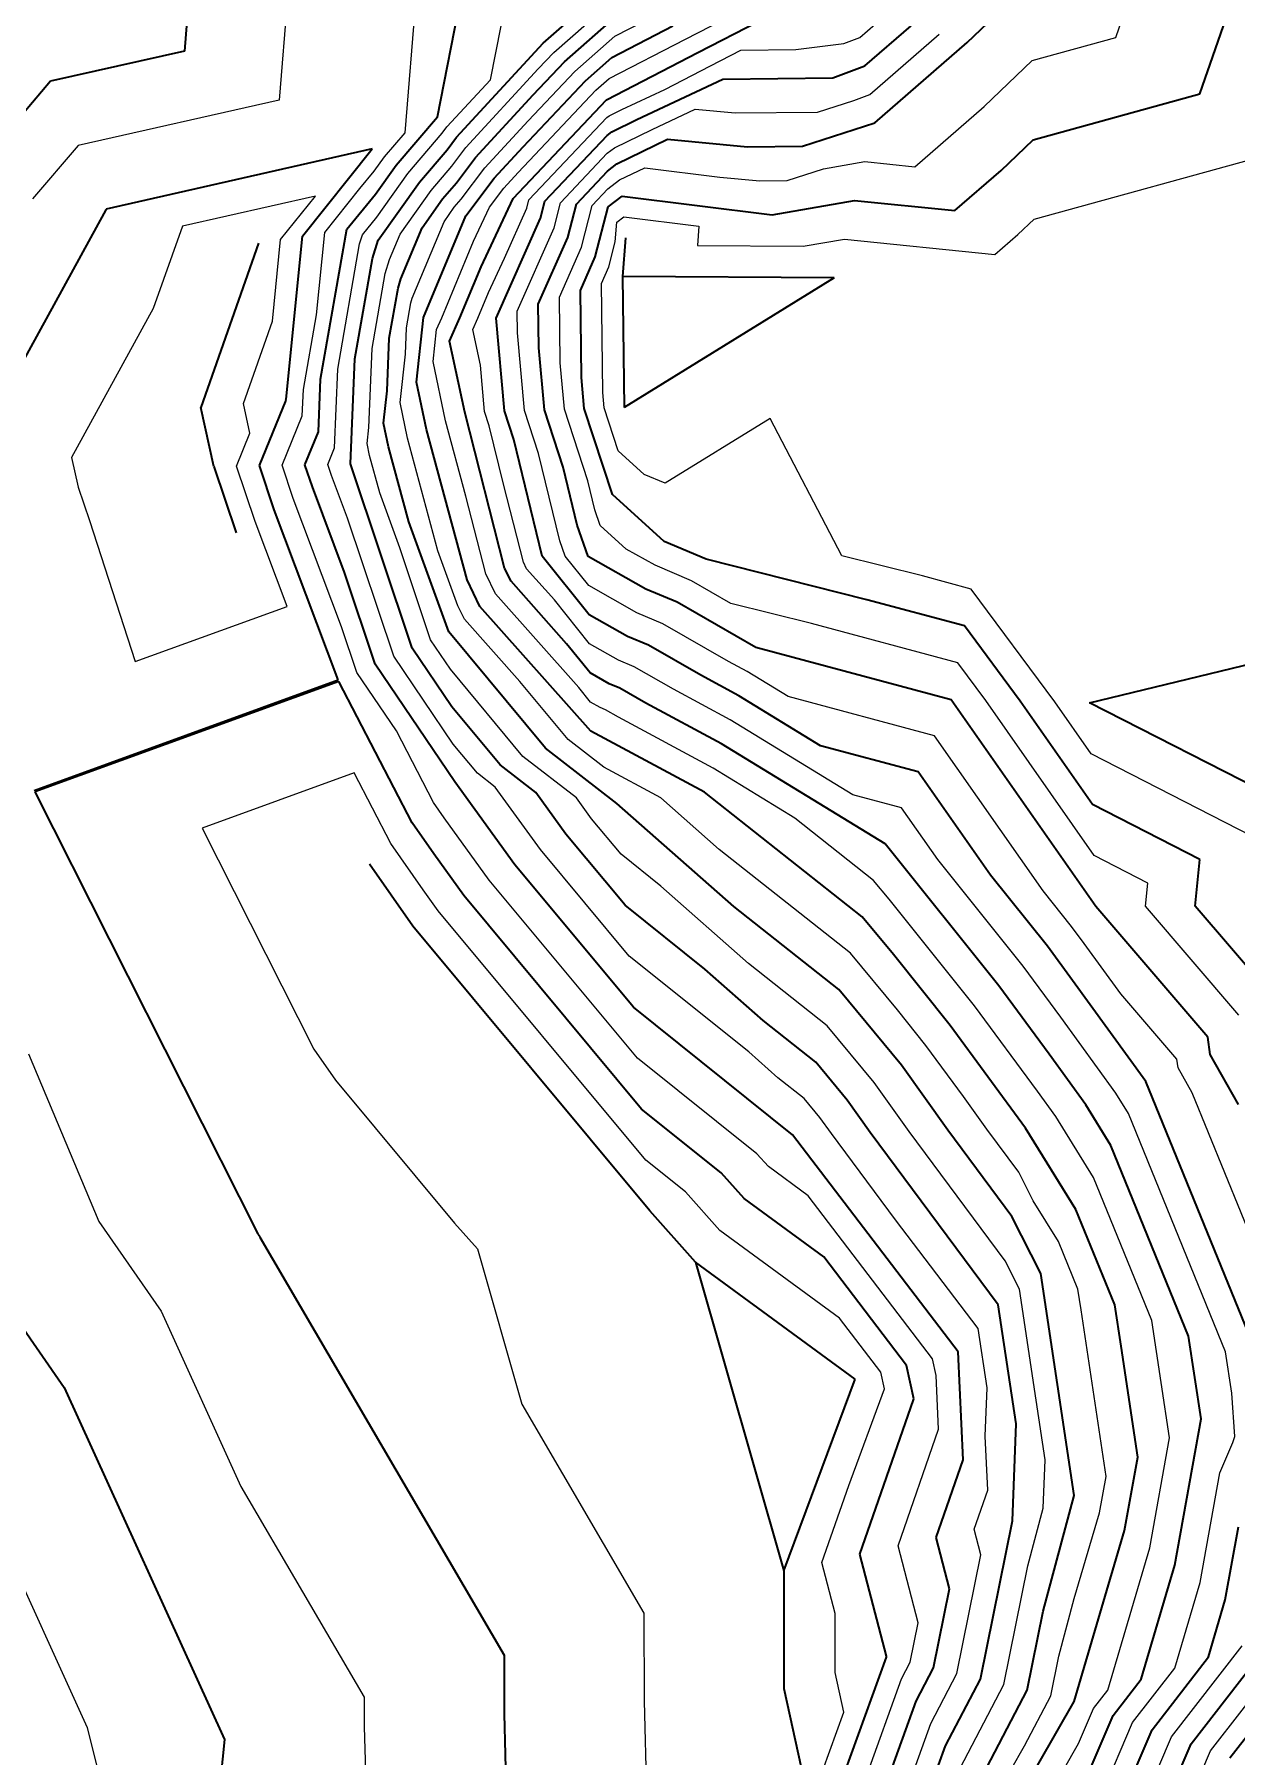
# Model space of a CAD drawing. Header units: millimetres. Extents: x -861324 to 439029, y -308065 to 694685.
# Drawn here: x -656397 to -555924, y -27397 to 116591 of the extents above; entities that cross this region are included whole.
import ezdxf

# ---------------------------------------------------------------- set-up
doc = ezdxf.new("R2010")
doc.units = ezdxf.units.MM
doc.layers.add('C-TOPO-MAJR', color=7, linetype='Continuous', lineweight=35)
doc.layers.add('C-TOPO-MINR', color=7, linetype='Continuous', lineweight=9)

msp = doc.modelspace()

# ---------------------------------------------------------------- linework, layer by layer
at = {"layer": 'C-TOPO-MAJR'}
for p, q in [((-642889, 127069), (-643856, 115201)), ((-558980, 111616), (-554464, 124663)), ((-622706, 109707), (-620042, 123321)), ((-613867, 115873), (-607209, 121729)), ((-578432, 115904), (-573074, 121034)), ((-612107, 114295), (-607668, 118198)), ((-608127, 114668), (-603032, 117297)), ((-600944, 115081), (-595841, 117694)), ((-586989, 113957), (-583127, 117311)), ((-643856, 115201), (-655056, 112671)), ((-621126, 107998), (-613867, 115873)), ((-586155, 109196), (-578432, 115904)), ((-614707, 111539), (-612107, 114295)), ((-610347, 112716), (-608127, 114668)), ((-608586, 111137), (-600944, 115081)), ((-589669, 112958), (-586989, 113957)), ((-655056, 112671), (-662723, 103667)), ((-615547, 107205), (-610347, 112716)), ((-606037, 109480), (-598855, 112865)), ((-598855, 112865), (-589669, 112958)), ((-619546, 106289), (-614707, 111539)), ((-616386, 102871), (-608586, 111137)), ((-572926, 107779), (-558980, 111616)), ((-626176, 105654), (-622706, 109707)), ((-608147, 108452), (-606037, 109480)), ((-621914, 106949), (-621126, 107998)), ((-613742, 102639), (-608542, 108150)), ((-608542, 108150), (-608147, 108452)), ((-592206, 107239), (-586155, 109196)), ((-628161, 107016), (-650400, 101992)), ((-633980, 99728), (-628161, 107016)), ((-624227, 104247), (-621914, 106949)), ((-617966, 104580), (-615547, 107205)), ((-607707, 105766), (-603487, 107822)), ((-603487, 107822), (-596799, 107193)), ((-596799, 107193), (-592206, 107239)), ((-575605, 105214), (-572926, 107779)), ((-627886, 103228), (-626176, 105654)), ((-621122, 104192), (-619546, 106289)), ((-611098, 102407), (-608498, 105162)), ((-608498, 105162), (-607707, 105766)), ((-579466, 101860), (-575605, 105214)), ((-627656, 99383), (-624227, 104247)), ((-622279, 102840), (-621122, 104192)), ((-620330, 101434), (-617966, 104580)), ((-630286, 100313), (-627886, 103228)), ((-623993, 100408), (-622279, 102840)), ((-619071, 97153), (-616386, 102871)), ((-614100, 101241), (-613742, 102639)), ((-611813, 99612), (-611098, 102407)), ((-608454, 102175), (-607267, 103080)), ((-607267, 103080), (-594742, 101520)), ((-594742, 101520), (-587851, 102714)), ((-587851, 102714), (-579466, 101860)), ((-650424, 101927), (-664080, 77024)), ((-650400, 101992), (-650424, 101927)), ((-623869, 92912), (-620330, 101434)), ((-617812, 92872), (-614100, 101241)), ((-609526, 97983), (-608454, 102175)), ((-635351, 86107), (-633980, 99728)), ((-632483, 87755), (-630286, 100313)), ((-628147, 97846), (-627656, 99383)), ((-625763, 96147), (-623993, 100408)), ((-614288, 94032), (-611813, 99612)), ((-606990, 99598), (-607239, 96353)), ((-637674, 99144), (-642501, 85400)), ((-610763, 95193), (-609526, 97983)), ((-629612, 89474), (-628147, 97846)), ((-620841, 92892), (-619071, 97153)), ((-626740, 91193), (-626008, 95379)), ((-626008, 95379), (-625763, 96147)), ((-610678, 87899), (-610763, 95193)), ((-607239, 96353), (-607111, 85412)), ((-589548, 96232), (-607239, 96353)), ((-589548, 96232), (-607111, 85412)), ((-614245, 90385), (-614288, 94032)), ((-624459, 87521), (-623869, 92912)), ((-621700, 90944), (-620841, 92892)), ((-617106, 85107), (-617812, 92872)), ((-626923, 86794), (-626740, 91193)), ((-620438, 85005), (-621700, 90944)), ((-629977, 80676), (-629612, 89474)), ((-613774, 85209), (-614245, 90385)), ((-610443, 85310), (-610678, 87899)), ((-632665, 83367), (-632483, 87755)), ((-627218, 84098), (-626923, 86794)), ((-623617, 83562), (-624459, 87521)), ((-641408, 80467), (-642501, 85400)), ((-637598, 80537), (-635369, 86018)), ((-635374, 86041), (-635351, 86107)), ((-635369, 86018), (-635374, 86041)), ((-617101, 71977), (-620438, 85005)), ((-616324, 82712), (-617106, 85107)), ((-612210, 80419), (-613774, 85209)), ((-608096, 78126), (-610443, 85310)), ((-626797, 82119), (-627218, 84098)), ((-620242, 70983), (-623617, 83562)), ((-633787, 80606), (-632665, 83367)), ((-625109, 75829), (-626797, 82119)), ((-613961, 72972), (-616324, 82712)), ((-624834, 65290), (-629977, 80676)), ((-641408, 80467), (-639548, 74913)), ((-636358, 76834), (-637598, 80537)), ((-633167, 78755), (-633787, 80606)), ((-611029, 75549), (-612210, 80419)), ((-630474, 71601), (-633167, 78755)), ((-603755, 74187), (-608096, 78126)), ((-631009, 62629), (-636358, 76834)), ((-621760, 66654), (-625109, 75829)), ((-610111, 72947), (-611029, 75549)), ((-600267, 72706), (-603755, 74187)), ((-610035, 68075), (-613961, 72972)), ((-605287, 70223), (-610111, 72947)), ((-586823, 69324), (-600267, 72706)), ((-627909, 63927), (-630474, 71601)), ((-619160, 68760), (-620242, 70983)), ((-616561, 70866), (-617101, 71977)), ((-611922, 65651), (-616561, 70866)), ((-602671, 69112), (-605287, 70223)), ((-578661, 67131), (-586823, 69324)), ((-609883, 58331), (-619160, 68760)), ((-606819, 66259), (-610035, 68075)), ((-596101, 65344), (-602671, 69112)), ((-613677, 56923), (-621760, 66654)), ((-605075, 65518), (-606819, 66259)), ((-574002, 60837), (-578661, 67131)), ((-621512, 60381), (-624834, 65290)), ((-609959, 63203), (-611922, 65651)), ((-600695, 63006), (-605075, 65518)), ((-579777, 60960), (-596101, 65344)), ((-568228, 60714), (-548786, 65426)), ((-621264, 54109), (-627909, 63927)), ((-656424, 53388), (-631009, 62629)), ((-630956, 62496), (-656371, 53255)), ((-624829, 50659), (-630956, 62496)), ((-608351, 62295), (-609959, 63203)), ((-607479, 61925), (-608351, 62295)), ((-605289, 60669), (-607479, 61925)), ((-597532, 61305), (-600695, 63006)), ((-598963, 57266), (-605289, 60669)), ((-590698, 57123), (-597532, 61305)), ((-567674, 43669), (-579777, 60960)), ((-567951, 52192), (-574002, 60837)), ((-550288, 51539), (-568228, 60714)), ((-617470, 55516), (-621512, 60381)), ((-600394, 53228), (-609883, 58331)), ((-607714, 52303), (-613677, 56923)), ((-585295, 48903), (-598963, 57266)), ((-582536, 54931), (-590698, 57123)), ((-614489, 53206), (-617470, 55516)), ((-576485, 46286), (-582536, 54931)), ((-616247, 47173), (-621264, 54109)), ((-656371, 53255), (-637724, 16303)), ((-611981, 49738), (-614489, 53206)), ((-597937, 43683), (-607714, 52303)), ((-587228, 42825), (-600394, 53228)), ((-558981, 47604), (-567951, 52192)), ((-623022, 48076), (-624829, 50659)), ((-607026, 43782), (-611981, 49738)), ((-620513, 44609), (-623022, 48076)), ((-575799, 37035), (-585295, 48903)), ((-559377, 43716), (-558981, 47604)), ((-624780, 42044), (-628394, 47208)), ((-606338, 35262), (-616247, 47173)), ((-571737, 40352), (-576485, 46286)), ((-605650, 26742), (-620513, 44609)), ((-600370, 38448), (-607026, 43782)), ((-589160, 36747), (-597937, 43683)), ((-558322, 32745), (-567674, 43669)), ((-553143, 36433), (-559377, 43716)), ((-604962, 18221), (-624780, 42044)), ((-584610, 39652), (-587228, 42825)), ((-569634, 37498), (-571737, 40352)), ((-579862, 33719), (-584610, 39652)), ((-595481, 34137), (-600370, 38448)), ((-563502, 29057), (-569634, 37498)), ((-583925, 30402), (-589160, 36747)), ((-571594, 31328), (-575799, 37035)), ((-593025, 24592), (-606338, 35262)), ((-591093, 30670), (-595481, 34137)), ((-573554, 25157), (-579862, 33719)), ((-558124, 31311), (-558322, 32745)), ((-588475, 27497), (-591093, 30670)), ((-580045, 24969), (-583925, 30402)), ((-568528, 27107), (-571594, 31328)), ((-555766, 27122), (-558124, 31311)), ((-553758, 5135), (-563502, 29057)), ((-586535, 24781), (-588475, 27497)), ((-598994, 21407), (-605650, 26742)), ((-566424, 23705), (-568528, 27107)), ((-579186, 6437), (-593025, 24592)), ((-575842, 10363), (-586535, 24781)), ((-574698, 17760), (-580045, 24969)), ((-569347, 18353), (-573554, 25157)), ((-559929, 7757), (-566424, 23705)), ((-597091, 19265), (-598994, 21407)), ((-590418, 14377), (-597091, 19265)), ((-664372, 18562), (-653916, 3469)), ((-601157, 13938), (-604962, 18221)), ((-572270, 13001), (-574698, 17760)), ((-566099, 10379), (-569347, 18353)), ((-637724, 16303), (-637707, 16278)), ((-637707, 16278), (-637612, 16164)), ((-637612, 16164), (-637594, 16144)), ((-637594, 16144), (-637559, 16021)), ((-637559, 16021), (-617146, -18918)), ((-587810, 4163), (-601157, 13938)), ((-601157, 13938), (-593767, -11871)), ((-583498, 5300), (-590418, 14377)), ((-569487, -5579), (-572270, 13001)), ((-574337, 429), (-575842, 10363)), ((-565573, 6923), (-566099, 10379)), ((-558877, 845), (-559929, 7757)), ((-578771, -2578), (-579186, 6437)), ((-564182, -2367), (-565573, 6923)), ((-582886, 2508), (-583498, 5300)), ((-653916, 3469), (-640524, -25965)), ((-593767, -11871), (-587810, 4163)), ((-587398, -10474), (-582915, 2432)), ((-582915, 2432), (-582886, 2508)), ((-574660, -7680), (-574337, 429)), ((-561074, -11393), (-558877, 845)), ((-581029, -9077), (-578771, -2578)), ((-565281, -8486), (-564182, -2367)), ((-572080, -15234), (-569487, -5579)), ((-577333, -20915), (-574660, -7680)), ((-569501, -22788), (-565281, -8486)), ((-556868, -14301), (-555769, -8181)), ((-579916, -13377), (-581029, -9077)), ((-585188, -19012), (-587398, -10474)), ((-563888, -20928), (-561074, -11393)), ((-593767, -11871), (-593750, -21697)), ((-581249, -19978), (-579916, -13377)), ((-558274, -19068), (-556868, -14301)), ((-573417, -21851), (-572080, -15234)), ((-559729, -26329), (-552661, -17208)), ((-617146, -18918), (-617137, -23831)), ((-588682, -28783), (-585181, -19090)), ((-585188, -19059), (-585188, -19012)), ((-585181, -19090), (-585188, -19059)), ((-582702, -22760), (-581249, -19978)), ((-562986, -25149), (-558274, -19068)), ((-580246, -26492), (-577333, -20915)), ((-566244, -23968), (-563888, -20928)), ((-556472, -27510), (-551760, -21429)), ((-593750, -21697), (-592313, -28303)), ((-585051, -29263), (-582702, -22760)), ((-577790, -30223), (-573417, -21851)), ((-574440, -31411), (-569501, -22788)), ((-617137, -23831), (-616616, -43785)), ((-568749, -29812), (-566244, -23968)), ((-567997, -36837), (-562986, -25149)), ((-640524, -25965), (-642958, -50214)), ((-581421, -29743), (-580246, -26492)), ((-563487, -35095), (-559729, -26329))]:
    msp.add_line(p, q, dxfattribs=at)
at = {"layer": 'C-TOPO-MINR'}
for p, q in [((-634497, 128910), (-635948, 111108)), ((-566027, 116325), (-563769, 122849)), ((-625424, 108374), (-624455, 120271)), ((-618287, 112790), (-616954, 119597)), ((-612987, 115084), (-607439, 119964)), ((-607898, 116433), (-604077, 118405)), ((-601988, 116189), (-597736, 118366)), ((-587406, 116338), (-585475, 118015)), ((-611227, 113505), (-607898, 116433)), ((-608357, 112903), (-601988, 116189)), ((-599899, 113973), (-597348, 115279)), ((-597348, 115279), (-592755, 115326)), ((-592755, 115326), (-588746, 115838)), ((-588746, 115838), (-587406, 116338)), ((-586572, 111576), (-580780, 116608)), ((-573000, 114407), (-566027, 116325)), ((-614287, 113706), (-612987, 115084)), ((-603721, 112001), (-599899, 113973)), ((-577019, 110559), (-573000, 114407)), ((-621916, 108853), (-618287, 112790)), ((-620336, 107144), (-614287, 113706)), ((-615127, 109372), (-611227, 113505)), ((-609467, 111927), (-608357, 112903)), ((-635948, 111108), (-652748, 107313)), ((-615967, 105038), (-609467, 111927)), ((-607312, 110309), (-603721, 112001)), ((-590937, 110098), (-587912, 111077)), ((-587912, 111077), (-586572, 111576)), ((-615064, 102755), (-608564, 109644)), ((-608564, 109644), (-608367, 109795)), ((-608367, 109795), (-607312, 110309)), ((-604762, 108651), (-601171, 110344)), ((-601171, 110344), (-597827, 110029)), ((-597827, 110029), (-590937, 110098)), ((-582811, 105528), (-577019, 110559)), ((-627151, 106358), (-625424, 108374)), ((-625202, 104951), (-622310, 108328)), ((-622310, 108328), (-621916, 108853)), ((-618756, 105434), (-615127, 109372)), ((-607927, 107109), (-604762, 108651)), ((-652748, 107313), (-656563, 102832)), ((-621518, 105570), (-620336, 107144)), ((-612420, 102523), (-608520, 106656)), ((-608520, 106656), (-607927, 107109)), ((-572852, 101152), (-551933, 106907)), ((-629195, 103700), (-628001, 105150)), ((-628001, 105150), (-627151, 106358)), ((-623253, 103544), (-621518, 105570)), ((-620726, 102813), (-618756, 105434)), ((-607487, 104423), (-605377, 105451)), ((-605377, 105451), (-599114, 104671)), ((-593474, 104380), (-590448, 105358)), ((-590448, 105358), (-587003, 105955)), ((-587003, 105955), (-582811, 105528)), ((-632133, 100021), (-629195, 103700)), ((-627771, 101305), (-625202, 104951)), ((-618358, 102152), (-617176, 103725)), ((-617176, 103725), (-615967, 105038)), ((-608476, 103668), (-607487, 104423)), ((-599114, 104671), (-595770, 104356)), ((-595770, 104356), (-593474, 104380)), ((-632918, 103080), (-644037, 100568)), ((-635827, 99436), (-632918, 103080)), ((-625824, 99895), (-623253, 103544)), ((-621304, 102137), (-620726, 102813)), ((-615243, 102056), (-615064, 102755)), ((-612956, 100427), (-612420, 102523)), ((-610669, 98797), (-609776, 102291)), ((-609776, 102291), (-608476, 103668)), ((-628971, 99848), (-627771, 101305)), ((-624816, 94530), (-622161, 100921)), ((-622161, 100921), (-621304, 102137)), ((-619701, 99293), (-618358, 102152)), ((-617099, 97871), (-615243, 102056)), ((-607847, 99264), (-607722, 100886)), ((-607722, 100886), (-607129, 101339)), ((-607129, 101339), (-600866, 100559)), ((-574191, 99870), (-572852, 101152)), ((-644037, 100568), (-646462, 93663)), ((-636512, 92625), (-635827, 99436)), ((-632825, 93144), (-632133, 100021)), ((-629216, 99080), (-628971, 99848)), ((-626709, 97765), (-625824, 99895)), ((-616050, 93452), (-612956, 100427)), ((-600866, 100559), (-600990, 98937)), ((-592145, 98876), (-588700, 99473)), ((-588700, 99473), (-576122, 98193)), ((-576122, 98193), (-574191, 99870)), ((-631047, 88615), (-629216, 99080)), ((-622355, 92902), (-619701, 99293)), ((-612526, 94613), (-610669, 98797)), ((-608382, 97168), (-607847, 99264)), ((-600990, 98937), (-592145, 98876)), ((-628176, 90334), (-627078, 96613)), ((-627078, 96613), (-626709, 97765)), ((-618442, 95013), (-617099, 97871)), ((-609001, 95773), (-608382, 97168)), ((-608894, 86655), (-609001, 95773)), ((-646462, 93663), (-653290, 81212)), ((-625305, 92053), (-624939, 94146)), ((-624939, 94146), (-624816, 94530)), ((-619327, 92882), (-618442, 95013)), ((-612462, 89142), (-612526, 94613)), ((-638937, 85721), (-636512, 92625)), ((-633918, 86895), (-632825, 93144)), ((-622785, 91928), (-622355, 92902)), ((-619756, 91908), (-619327, 92882)), ((-616029, 91629), (-616050, 93452)), ((-625396, 89853), (-625305, 92053)), ((-623079, 89232), (-622785, 91928)), ((-619125, 88939), (-619756, 91908)), ((-615440, 85158), (-616029, 91629)), ((-628450, 83735), (-628176, 90334)), ((-625838, 85810), (-625396, 89853)), ((-631321, 82021), (-631047, 88615)), ((-622028, 84283), (-623079, 89232)), ((-618772, 85056), (-619125, 88939)), ((-612108, 85259), (-612462, 89142)), ((-634009, 84712), (-633918, 86895)), ((-608777, 85361), (-608894, 86655)), ((-638388, 83242), (-638937, 85721)), ((-625207, 82840), (-625838, 85810)), ((-618381, 83858), (-618772, 85056)), ((-614267, 81566), (-615440, 85158)), ((-610153, 79273), (-612108, 85259)), ((-607603, 81769), (-608777, 85361)), ((-635692, 80572), (-634009, 84712)), ((-628597, 82387), (-628450, 83735)), ((-620340, 77994), (-622028, 84283)), ((-617199, 78988), (-618381, 83858)), ((-594907, 84469), (-603689, 79059)), ((-588906, 73004), (-594907, 84469)), ((-639503, 80502), (-638388, 83242)), ((-628387, 81397), (-628597, 82387)), ((-622676, 73406), (-625207, 82840)), ((-653290, 81212), (-652741, 78734)), ((-631882, 80641), (-631321, 82021)), ((-631572, 79715), (-631882, 80641)), ((-627543, 78253), (-628387, 81397)), ((-612495, 74260), (-614267, 81566)), ((-605433, 79799), (-607603, 81769)), ((-637953, 75873), (-639503, 80502)), ((-634763, 77794), (-635692, 80572)), ((-630225, 76139), (-631572, 79715)), ((-609562, 76838), (-610153, 79273)), ((-603689, 79059), (-605433, 79799)), ((-652741, 78734), (-651807, 75943)), ((-630722, 67064), (-634763, 77794)), ((-625868, 73665), (-627543, 78253)), ((-618672, 71480), (-620340, 77994)), ((-615531, 72475), (-617199, 78988)), ((-609104, 75537), (-609562, 76838)), ((-651807, 75943), (-647986, 64150)), ((-635279, 68771), (-637953, 75873)), ((-626371, 64609), (-630225, 76139)), ((-606933, 73567), (-609104, 75537)), ((-623297, 65972), (-625868, 73665)), ((-612036, 72959), (-612495, 74260)), ((-604521, 72205), (-606933, 73567)), ((-621001, 68818), (-622676, 73406)), ((-615261, 71919), (-615531, 72475)), ((-610073, 70511), (-612036, 72959)), ((-601469, 70909), (-604521, 72205)), ((-582184, 71313), (-588906, 73004)), ((-617860, 69813), (-618672, 71480)), ((-612942, 69312), (-615261, 71919)), ((-598184, 69025), (-601469, 70909)), ((-578103, 70217), (-582184, 71313)), ((-610902, 61991), (-617860, 69813)), ((-609997, 65639), (-612942, 69312)), ((-606053, 68241), (-610073, 70511)), ((-571115, 60776), (-578103, 70217)), ((-647986, 64150), (-635279, 68771)), ((-620460, 67707), (-621001, 68818)), ((-615821, 62492), (-620460, 67707)), ((-603873, 67315), (-606053, 68241)), ((-591462, 67334), (-598184, 69025)), ((-629446, 63245), (-630722, 67064)), ((-598398, 64175), (-603873, 67315)), ((-579219, 64046), (-591462, 67334)), ((-621636, 63518), (-623297, 65972)), ((-607585, 64277), (-609997, 65639)), ((-621388, 57245), (-626371, 64609)), ((-615573, 56220), (-621636, 63518)), ((-606277, 63721), (-607585, 64277)), ((-602992, 61837), (-606277, 63721)), ((-596816, 63325), (-598398, 64175)), ((-576890, 60899), (-579219, 64046)), ((-626140, 58360), (-629446, 63245)), ((-611780, 57627), (-615821, 62492)), ((-609921, 60767), (-610902, 61991)), ((-593400, 61234), (-596816, 63325)), ((-609117, 60313), (-609921, 60767)), ((-598247, 59286), (-602992, 61837)), ((-581157, 57946), (-593400, 61234)), ((-567812, 47930), (-576890, 60899)), ((-568089, 56453), (-571115, 60776)), ((-608681, 60128), (-609117, 60313)), ((-607586, 59500), (-608681, 60128)), ((-599678, 55247), (-607586, 59500)), ((-587997, 53013), (-598247, 59286)), ((-623046, 52384), (-626140, 58360)), ((-608798, 55317), (-611780, 57627)), ((-572079, 44977), (-581157, 57946)), ((-619367, 54812), (-621388, 57245)), ((-611102, 52754), (-615573, 56220)), ((-554634, 49571), (-568089, 56453)), ((-629675, 54852), (-642382, 50232)), ((-626611, 48933), (-629675, 54852)), ((-617877, 53657), (-619367, 54812)), ((-604054, 52765), (-608798, 55317)), ((-592844, 51065), (-599678, 55247)), ((-614114, 48456), (-617877, 53657)), ((-622143, 51093), (-623046, 52384)), ((-609847, 51020), (-611102, 52754)), ((-599165, 48455), (-604054, 52765)), ((-583916, 51917), (-587997, 53013)), ((-580890, 47594), (-583916, 51917)), ((-618380, 45891), (-622143, 51093)), ((-607370, 48043), (-609847, 51020)), ((-586261, 45864), (-592844, 51065)), ((-642382, 50232), (-633059, 31755)), ((-623901, 45060), (-626611, 48933)), ((-606682, 39522), (-614114, 48456)), ((-604042, 45375), (-607370, 48043)), ((-588194, 39786), (-599165, 48455)), ((-573768, 38694), (-580890, 47594)), ((-563328, 45637), (-567812, 47930)), ((-622647, 43326), (-623901, 45060)), ((-605994, 31002), (-618380, 45891)), ((-596709, 38910), (-604042, 45375)), ((-584953, 44277), (-586261, 45864)), ((-569705, 42011), (-572079, 44977)), ((-563526, 43692), (-563328, 45637)), ((-605306, 22481), (-622647, 43326)), ((-577831, 35377), (-584953, 44277)), ((-555732, 34589), (-563526, 43692)), ((-568654, 40584), (-569705, 42011)), ((-565588, 36363), (-568654, 40584)), ((-596698, 31520), (-606682, 39522)), ((-590127, 33709), (-596709, 38910)), ((-584267, 35027), (-588194, 39786)), ((-570614, 34413), (-573768, 38694)), ((-560912, 30901), (-565588, 36363)), ((-581893, 32060), (-584267, 35027)), ((-572574, 28243), (-577831, 35377)), ((-586200, 28949), (-590127, 33709)), ((-566015, 28082), (-570614, 34413)), ((-633059, 31755), (-631243, 29161)), ((-578740, 27779), (-581893, 32060)), ((-656892, 31357), (-651006, 17353)), ((-596009, 23000), (-605994, 31002)), ((-594253, 29365), (-596698, 31520)), ((-560813, 30184), (-560912, 30901)), ((-631243, 29161), (-621287, 17193)), ((-592059, 27631), (-594253, 29365)), ((-583290, 24875), (-586200, 28949)), ((-559634, 28090), (-560813, 30184)), ((-590750, 26045), (-592059, 27631)), ((-576800, 25063), (-578740, 27779)), ((-571041, 26132), (-572574, 28243)), ((-564963, 26381), (-566015, 28082)), ((-552326, 10148), (-559634, 28090)), ((-589780, 24687), (-590750, 26045)), ((-567886, 21029), (-571041, 26132)), ((-556843, 6446), (-564963, 26381)), ((-584433, 17478), (-589780, 24687)), ((-575270, 14062), (-583290, 24875)), ((-574126, 21459), (-576800, 25063)), ((-601978, 19814), (-605306, 22481)), ((-595058, 21929), (-596009, 23000)), ((-591721, 19485), (-595058, 21929)), ((-572912, 19079), (-574126, 21459)), ((-563014, 9068), (-567886, 21029)), ((-599124, 16601), (-601978, 19814)), ((-581342, 5868), (-591721, 19485)), ((-570808, 15677), (-572912, 19079)), ((-651006, 17353), (-645803, 9842)), ((-577514, 8400), (-584433, 17478)), ((-621287, 17193), (-619376, 15041)), ((-589114, 9270), (-599124, 16601)), ((-619376, 15041), (-615663, 2075)), ((-569184, 11690), (-570808, 15677)), ((-574056, 11682), (-575270, 14062)), ((-572664, 2392), (-574056, 11682)), ((-568921, 9962), (-569184, 11690)), ((-645803, 9842), (-639140, -4804)), ((-585654, 4731), (-589114, 9270)), ((-566835, -3973), (-568921, 9962)), ((-562225, 3884), (-563014, 9068)), ((-576761, 3433), (-577514, 8400)), ((-581033, 4459), (-581342, 5868)), ((-556318, 2990), (-556843, 6446)), ((-585348, 3335), (-585654, 4731)), ((-580827, -27), (-581033, 4459)), ((-588341, -4720), (-585348, 3335)), ((-576923, -622), (-576761, 3433)), ((-561529, -761), (-562225, 3884)), ((-556079, -624), (-556318, 2990)), ((-615663, 2075), (-605456, -15394)), ((-571912, -2575), (-572664, 2392)), ((-584213, -9776), (-580827, -27)), ((-576716, -5129), (-576923, -622)), ((-563177, -9940), (-561529, -761)), ((-557323, -3668), (-556223, -1150)), ((-556223, -1150), (-556079, -624)), ((-572074, -6629), (-571912, -2575)), ((-662028, -2904), (-651984, -24980)), ((-567384, -7032), (-566835, -3973)), ((-558971, -12847), (-557323, -3668)), ((-639140, -4804), (-628835, -22442)), ((-590582, -11172), (-588341, -4720)), ((-577844, -8379), (-576716, -5129)), ((-573370, -11457), (-572074, -6629)), ((-569494, -14183), (-567384, -7032)), ((-577288, -10529), (-577844, -8379)), ((-582544, -16225), (-584213, -9776)), ((-566694, -21858), (-563177, -9940)), ((-589477, -15441), (-590582, -11172)), ((-579291, -20446), (-577288, -10529)), ((-575375, -21383), (-573370, -11457)), ((-561081, -19998), (-558971, -12847)), ((-570791, -19011), (-569494, -14183)), ((-605456, -15394), (-605444, -22764)), ((-589469, -20378), (-589477, -15441)), ((-583207, -19510), (-582544, -16225)), ((-561358, -25739), (-555468, -18138)), ((-583930, -20894), (-583207, -19510)), ((-571459, -22320), (-570791, -19011)), ((-564615, -24558), (-561081, -19998)), ((-558100, -26919), (-552210, -19318)), ((-588747, -23697), (-589469, -20378)), ((-586867, -29023), (-583930, -20894)), ((-581474, -24626), (-579291, -20446)), ((-579018, -28358), (-575375, -21383)), ((-628835, -22442), (-628831, -24898)), ((-605444, -22764), (-605183, -32741)), ((-573646, -26506), (-571459, -22320)), ((-567872, -23378), (-566694, -21858)), ((-590497, -28543), (-588747, -23697)), ((-569125, -26300), (-567872, -23378)), ((-651984, -24980), (-650691, -30222)), ((-628831, -24898), (-628568, -34971)), ((-583236, -29503), (-581474, -24626)), ((-568373, -33325), (-564615, -24558)), ((-565742, -35966), (-561358, -25739)), ((-576115, -30817), (-573646, -26506)), ((-572829, -32767), (-569125, -26300)), ((-561232, -34225), (-558100, -26919))]:
    msp.add_line(p, q, dxfattribs=at)

doc.saveas('drawing.dxf')
